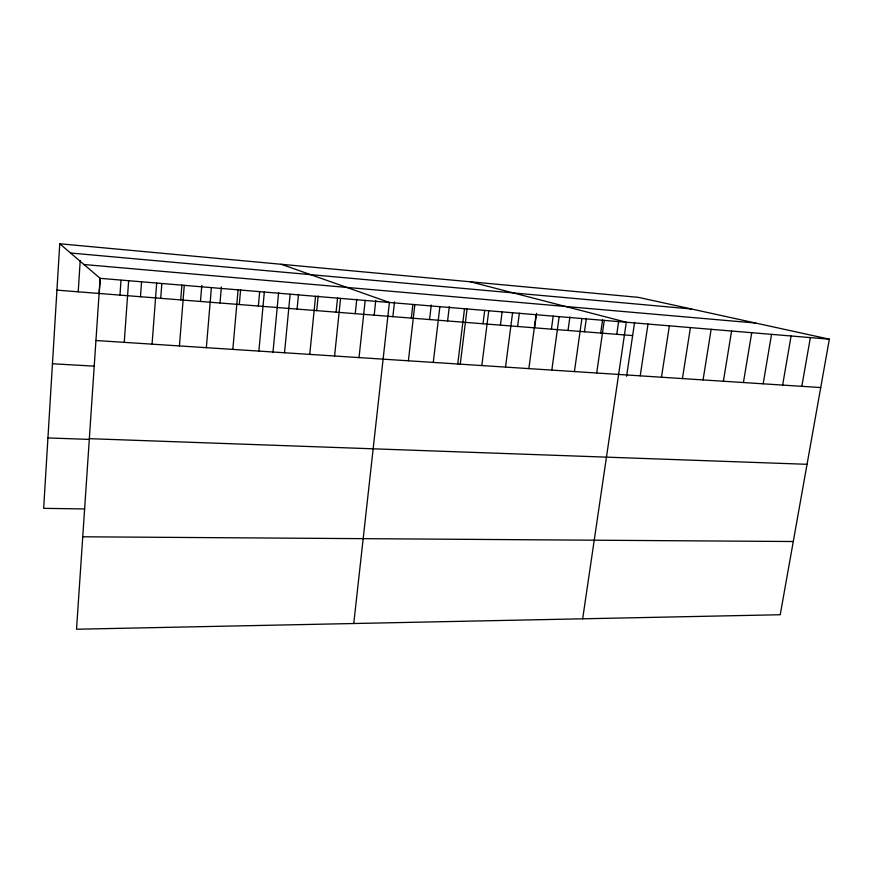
<?xml version="1.0" encoding="UTF-8"?>
<svg xmlns="http://www.w3.org/2000/svg" width="873" height="873" viewBox="0 0 873 873"><rect width="100%" height="100%" fill="white"/><g stroke="black" fill="none" stroke-linecap="round" stroke-linejoin="round"><path stroke-width="1.31" d="M59.757 243.774L100.122 278.334L76.529 629.226L780.222 614.734L829.35 339.182L638.305 297.344L59.757 243.774L43.65 508.337L84.725 508.959M78.21 291.811L80.207 260.656M99.216 293.47L100.209 278.662M119.972 295.107L120.998 280.397M124.239 342.358L128.647 280.713M140.466 296.722L141.535 282.11M152.066 344.158L156.693 283.048M160.708 298.326L161.821 283.801M180.711 299.897L181.9 285.034M179.423 345.937L184.268 285.351M200.474 301.458L201.805 285.351M206.344 347.683L211.397 287.621M220.007 303.007L221.371 286.988M232.829 349.396L238.078 289.847M239.3 304.524L240.588 289.934M258.364 306.03L259.685 291.527M258.877 351.088L264.323 292.029M272.954 352.616L278.607 292.662M284.522 352.757L290.142 294.19M297.082 309.086L298.522 294.321M309.751 354.394L315.557 296.307M316.713 310.635L318.176 295.969M336.094 312.163L337.6 297.595M334.588 356.009L340.557 298.391M355.246 313.68L356.784 299.199M359.032 357.592L365.176 300.443M374.168 315.175L375.783 300.323M353.751 623.518L389.402 302.473L281.281 264.29M392.85 316.648L394.509 301.883M411.314 318.099L412.842 304.775M408.389 360.8L414.85 304.59M429.56 319.54L431.273 304.972M433.27 362.415L439.883 306.685M447.587 320.969L449.333 306.478M457.747 363.997L464.512 308.736M460.267 364.216L467.066 308.846M483.009 323.763L484.701 310.319M481.831 365.558L488.749 310.755M500.415 325.138L502.117 311.781M505.532 367.096L512.593 312.752M517.613 326.491L519.348 313.211M528.863 368.613L536.055 314.706M534.603 327.833L536.546 313.32M551.409 329.165L553.198 316.037M551.834 370.108L559.146 316.637M568.028 330.474L569.894 316.975M574.434 371.571L581.887 318.536M584.452 331.773L586.35 318.361M600.7 333.05L602.61 319.714M596.695 373.022L604.269 320.402M616.753 334.315L618.695 321.057M582.662 618.804L626.301 322.235L470.383 281.793M626.596 376.285L634.595 322.388M640.215 375.837L648.006 324.047M661.472 377.223L669.373 325.836M682.424 378.576L690.423 327.593M703.06 379.919L711.157 329.317M723.39 381.239L731.585 331.02M743.425 382.538L751.718 332.7M763.166 383.825L771.546 334.359M782.634 385.08L791.091 335.996M801.818 386.335L810.362 337.6M82.739 536.786L793.273 541.522M47.939 437.93L89.406 439.403M89.341 438.672L807.045 464.305M52.445 363.757L94.328 366.158M95.943 340.514L820.729 387.557M56.931 290.131L632.63 335.57M100.122 278.334L829.35 339.182M83.983 264.519L755.636 323.043M70.538 253.006L691.525 308.998"/></g></svg>
